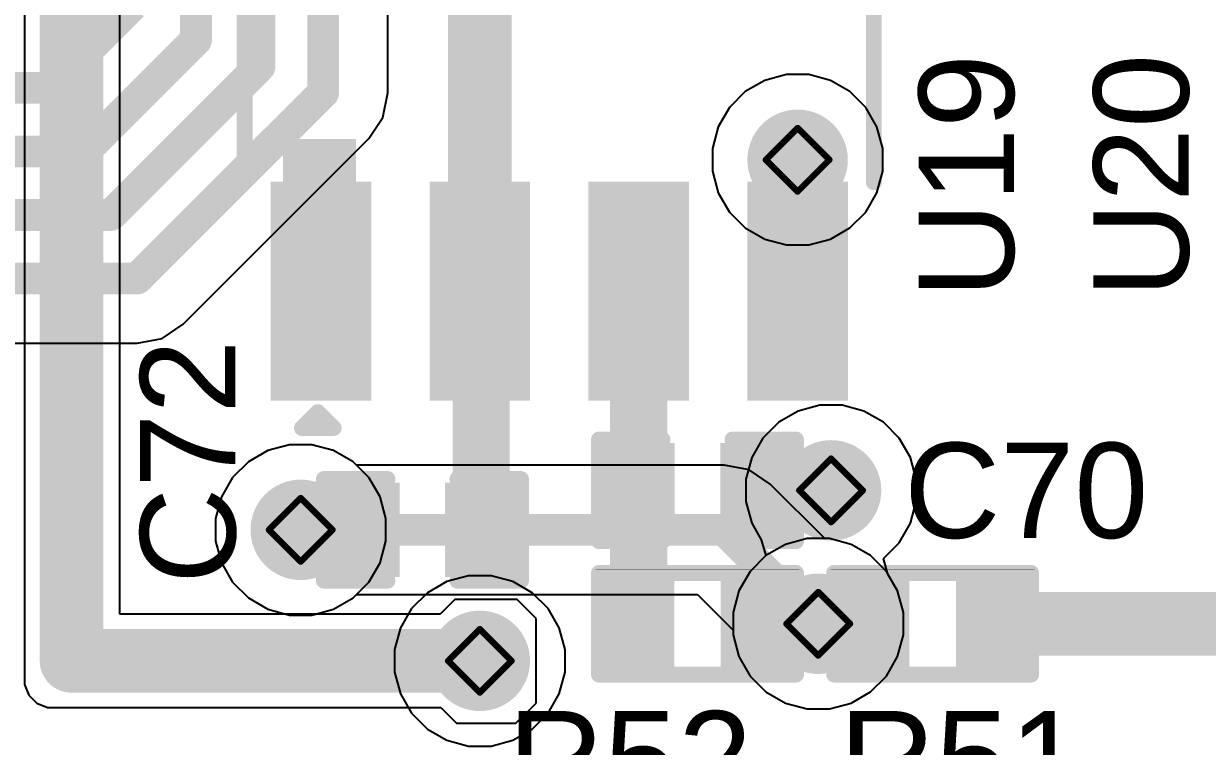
# Model space of a CAD drawing. Header units: inches. Extents: x -17.5 to 14.7, y -6.2 to 5.9.
# Drawn here: x 0.6383 to 1.0109, y 1.7289 to 1.9564 of the extents above; entities that cross this region are included whole.
import ezdxf

# ---------------------------------------------------------------- set-up
doc = ezdxf.new("R2010")
doc.units = ezdxf.units.IN
doc.header["$MEASUREMENT"] = 0
for name, color, linetype in [('Bottom Layer', 5, 'Continuous'), ('Bottom Solder', 6, 'Continuous'), ('Drill Drawing', 1, 'Continuous'), ('Ground Layer', 76, 'Continuous'), ('Power Layer', 16, 'Continuous'), ('Top Layer', 1, 'Continuous'), ('Top Overlay', 2, 'Continuous'), ('Top Paste', 8, 'Continuous'), ('Top Solder', 216, 'Continuous'), ('Via Holes', 16, 'Continuous')]:
    doc.layers.add(name, color=color, linetype=linetype)
doc.styles.add('Arial', font='', dxfattribs={"height": 0.2})
doc.styles.get('Arial').set_extended_font_data('Arial')

# ---------------------------------------------------------------- blocks, each defined once
blk = doc.blocks.new('SOIC_8_0_154___3_90___W______7')
at = {"layer": 'Top Layer'}
for points in [[(-0.13681, 0.06319), (-0.13681, 0.08681), (-0.07579, 0.08681), (-0.07579, 0.06319)], [(0.07579, 0.06319), (0.07579, 0.08681), (0.13681, 0.08681), (0.13681, 0.06319)], [(-0.13681, 0.01319), (-0.13681, 0.03681), (-0.07579, 0.03681), (-0.07579, 0.01319)], [(0.07579, 0.01319), (0.07579, 0.03681), (0.13681, 0.03681), (0.13681, 0.01319)], [(-0.13681, -0.03681), (-0.13681, -0.01319), (-0.07579, -0.01319), (-0.07579, -0.03681)], [(0.07579, -0.03681), (0.07579, -0.01319), (0.13681, -0.01319), (0.13681, -0.03681)], [(-0.13681, -0.08681), (-0.13681, -0.06319), (-0.07579, -0.06319), (-0.07579, -0.08681)], [(0.07579, -0.08681), (0.07579, -0.06319), (0.13681, -0.06319), (0.13681, -0.08681)]]:
    blk.add_hatch(color=1, dxfattribs=at).paths.add_polyline_path(points)
at = {"layer": 'Top Overlay'}
blk.add_hatch(color=2, dxfattribs=at).paths.add_polyline_path([(-0.07237, 0.06398), (-0.05837, 0.06398), (-0.05837, 0.08698), (-0.07237, 0.08698)])
at = {"layer": 'Top Paste'}
for points in [[(-0.13681, 0.06319), (-0.13681, 0.08681), (-0.07579, 0.08681), (-0.07579, 0.06319)], [(0.07579, 0.06319), (0.07579, 0.08681), (0.13681, 0.08681), (0.13681, 0.06319)], [(-0.13681, 0.01319), (-0.13681, 0.03681), (-0.07579, 0.03681), (-0.07579, 0.01319)], [(0.07579, 0.01319), (0.07579, 0.03681), (0.13681, 0.03681), (0.13681, 0.01319)], [(-0.13681, -0.03681), (-0.13681, -0.01319), (-0.07579, -0.01319), (-0.07579, -0.03681)], [(0.07579, -0.03681), (0.07579, -0.01319), (0.13681, -0.01319), (0.13681, -0.03681)], [(-0.13681, -0.08681), (-0.13681, -0.06319), (-0.07579, -0.06319), (-0.07579, -0.08681)], [(0.07579, -0.08681), (0.07579, -0.06319), (0.13681, -0.06319), (0.13681, -0.08681)]]:
    blk.add_hatch(color=8, dxfattribs=at).paths.add_polyline_path(points)
at = {"layer": 'Top Solder'}
for points in [[(-0.14081, 0.05919), (-0.14081, 0.09081), (-0.07179, 0.09081), (-0.07179, 0.05919)], [(0.07179, 0.05919), (0.07179, 0.09081), (0.14081, 0.09081), (0.14081, 0.05919)], [(-0.14081, 0.00919), (-0.14081, 0.04081), (-0.07179, 0.04081), (-0.07179, 0.00919)], [(0.07179, 0.00919), (0.07179, 0.04081), (0.14081, 0.04081), (0.14081, 0.00919)], [(-0.14081, -0.04081), (-0.14081, -0.00919), (-0.07179, -0.00919), (-0.07179, -0.04081)], [(0.07179, -0.04081), (0.07179, -0.00919), (0.14081, -0.00919), (0.14081, -0.04081)], [(-0.14081, -0.09081), (-0.14081, -0.05919), (-0.07179, -0.05919), (-0.07179, -0.09081)], [(0.07179, -0.09081), (0.07179, -0.05919), (0.14081, -0.05919), (0.14081, -0.09081)]]:
    blk.add_hatch(color=216, dxfattribs=at).paths.add_polyline_path(points)
at = {"layer": 'Top Overlay'}
for points in [[(-0.072, 0.099, 0.005, 0.005, 0), (0.071, 0.099, 0.005, 0.005, 0)], [(-0.14937, 0.081, 0.005, 0.005, 0), (-0.14937, 0.071, 0.005, 0.005, 0)], [(-0.14937, 0.081, 0.005, 0.005, 0), (-0.14437, 0.076, 0.005, 0.005, 0)], [(-0.14437, 0.076, 0.005, 0.005, 0), (-0.14937, 0.071, 0.005, 0.005, 0)], [(-0.072, -0.099, 0.005, 0.005, 0), (0.071, -0.099, 0.005, 0.005, 0)]]:
    blk.add_lwpolyline(points, format="xyseb", dxfattribs=at)
for points in [[(-0.07325, 0.099, 0.0025, 0.0025, 1), (-0.07075, 0.099, 0.0025, 0.0025, 1)], [(0.06975, 0.099, 0.0025, 0.0025, 1), (0.07225, 0.099, 0.0025, 0.0025, 1)], [(-0.15062, 0.081, 0.0025, 0.0025, 1), (-0.14812, 0.081, 0.0025, 0.0025, 1)], [(-0.15062, 0.081, 0.0025, 0.0025, 1), (-0.14812, 0.081, 0.0025, 0.0025, 1)], [(-0.14562, 0.076, 0.0025, 0.0025, 1), (-0.14312, 0.076, 0.0025, 0.0025, 1)], [(-0.14562, 0.076, 0.0025, 0.0025, 1), (-0.14312, 0.076, 0.0025, 0.0025, 1)], [(-0.15062, 0.071, 0.0025, 0.0025, 1), (-0.14812, 0.071, 0.0025, 0.0025, 1)], [(-0.15062, 0.071, 0.0025, 0.0025, 1), (-0.14812, 0.071, 0.0025, 0.0025, 1)], [(-0.07325, -0.099, 0.0025, 0.0025, 1), (-0.07075, -0.099, 0.0025, 0.0025, 1)], [(0.06975, -0.099, 0.0025, 0.0025, 1), (0.07225, -0.099, 0.0025, 0.0025, 1)]]:
    blk.add_lwpolyline(points, format="xyseb", close=True, dxfattribs=at)
blk = doc.blocks.new('R___0402_24')
at = {"layer": 'Top Layer'}
for points in [[(-0.0275, -0.0125), (-0.0275, 0.0125), (-0.0095, 0.0125), (-0.0095, -0.0125)], [(0.0095, -0.0125), (0.0095, 0.0125), (0.0275, 0.0125), (0.0275, -0.0125)]]:
    blk.add_hatch(color=1, dxfattribs=at).paths.add_polyline_path(points)
at = {"layer": 'Top Paste'}
for points in [[(-0.0275, -0.0125), (-0.0275, 0.0125), (-0.0095, 0.0125), (-0.0095, -0.0125)], [(0.0095, -0.0125), (0.0095, 0.0125), (0.0275, 0.0125), (0.0275, -0.0125)]]:
    blk.add_hatch(color=8, dxfattribs=at).paths.add_polyline_path(points)
at = {"layer": 'Top Solder'}
for points in [[(-0.02967, -0.01467), (-0.02967, 0.01467), (-0.00733, 0.01467), (-0.00733, -0.01467)], [(0.00733, -0.01467), (0.00733, 0.01467), (0.02967, 0.01467), (0.02967, -0.01467)]]:
    blk.add_hatch(color=216, dxfattribs=at).paths.add_polyline_path(points)
at = {"layer": 'Top Overlay'}
for points in [[(-0.031, 0.016, 0.005, 0.005, 0), (-0.031, -0.016, 0.005, 0.005, 0)], [(0.031, 0.016, 0.005, 0.005, 0), (-0.031, 0.016, 0.005, 0.005, 0)], [(0.031, 0.016, 0.005, 0.005, 0), (0.031, -0.016, 0.005, 0.005, 0)], [(0.031, -0.016, 0.005, 0.005, 0), (-0.031, -0.016, 0.005, 0.005, 0)], [(0.032, -0.017, 0.000127, 0.000127, 0), (-0.032, -0.017, 0.000127, 0.000127, 0)]]:
    blk.add_lwpolyline(points, format="xyseb", dxfattribs=at)
for points in [[(-0.03225, 0.016, 0.0025, 0.0025, 1), (-0.02975, 0.016, 0.0025, 0.0025, 1)], [(-0.03225, 0.016, 0.0025, 0.0025, 1), (-0.02975, 0.016, 0.0025, 0.0025, 1)], [(0.02975, 0.016, 0.0025, 0.0025, 1), (0.03225, 0.016, 0.0025, 0.0025, 1)], [(0.02975, 0.016, 0.0025, 0.0025, 1), (0.03225, 0.016, 0.0025, 0.0025, 1)], [(-0.03225, -0.016, 0.0025, 0.0025, 1), (-0.02975, -0.016, 0.0025, 0.0025, 1)], [(-0.03225, -0.016, 0.0025, 0.0025, 1), (-0.02975, -0.016, 0.0025, 0.0025, 1)], [(0.02975, -0.016, 0.0025, 0.0025, 1), (0.03225, -0.016, 0.0025, 0.0025, 1)], [(0.02975, -0.016, 0.0025, 0.0025, 1), (0.03225, -0.016, 0.0025, 0.0025, 1)], [(-0.03203, -0.017, 0.0000635, 0.0000635, 1), (-0.03197, -0.017, 0.0000635, 0.0000635, 1)], [(0.03197, -0.017, 0.0000635, 0.0000635, 1), (0.03203, -0.017, 0.0000635, 0.0000635, 1)]]:
    blk.add_lwpolyline(points, format="xyseb", close=True, dxfattribs=at)
blk = doc.blocks.new('R___0402_25')
at = {"layer": 'Top Layer'}
for points in [[(-0.0275, -0.0125), (-0.0275, 0.0125), (-0.0095, 0.0125), (-0.0095, -0.0125)], [(0.0095, -0.0125), (0.0095, 0.0125), (0.0275, 0.0125), (0.0275, -0.0125)]]:
    blk.add_hatch(color=1, dxfattribs=at).paths.add_polyline_path(points)
at = {"layer": 'Top Paste'}
for points in [[(-0.0275, -0.0125), (-0.0275, 0.0125), (-0.0095, 0.0125), (-0.0095, -0.0125)], [(0.0095, -0.0125), (0.0095, 0.0125), (0.0275, 0.0125), (0.0275, -0.0125)]]:
    blk.add_hatch(color=8, dxfattribs=at).paths.add_polyline_path(points)
at = {"layer": 'Top Solder'}
for points in [[(-0.02967, -0.01467), (-0.02967, 0.01467), (-0.00733, 0.01467), (-0.00733, -0.01467)], [(0.00733, -0.01467), (0.00733, 0.01467), (0.02967, 0.01467), (0.02967, -0.01467)]]:
    blk.add_hatch(color=216, dxfattribs=at).paths.add_polyline_path(points)
at = {"layer": 'Top Overlay'}
for points in [[(-0.031, 0.016, 0.005, 0.005, 0), (-0.031, -0.016, 0.005, 0.005, 0)], [(0.031, 0.016, 0.005, 0.005, 0), (-0.031, 0.016, 0.005, 0.005, 0)], [(0.031, 0.016, 0.005, 0.005, 0), (0.031, -0.016, 0.005, 0.005, 0)], [(0.031, -0.016, 0.005, 0.005, 0), (-0.031, -0.016, 0.005, 0.005, 0)], [(0.032, -0.017, 0.000127, 0.000127, 0), (-0.032, -0.017, 0.000127, 0.000127, 0)]]:
    blk.add_lwpolyline(points, format="xyseb", dxfattribs=at)
for points in [[(-0.03225, 0.016, 0.0025, 0.0025, 1), (-0.02975, 0.016, 0.0025, 0.0025, 1)], [(-0.03225, 0.016, 0.0025, 0.0025, 1), (-0.02975, 0.016, 0.0025, 0.0025, 1)], [(0.02975, 0.016, 0.0025, 0.0025, 1), (0.03225, 0.016, 0.0025, 0.0025, 1)], [(0.02975, 0.016, 0.0025, 0.0025, 1), (0.03225, 0.016, 0.0025, 0.0025, 1)], [(-0.03225, -0.016, 0.0025, 0.0025, 1), (-0.02975, -0.016, 0.0025, 0.0025, 1)], [(-0.03225, -0.016, 0.0025, 0.0025, 1), (-0.02975, -0.016, 0.0025, 0.0025, 1)], [(0.02975, -0.016, 0.0025, 0.0025, 1), (0.03225, -0.016, 0.0025, 0.0025, 1)], [(0.02975, -0.016, 0.0025, 0.0025, 1), (0.03225, -0.016, 0.0025, 0.0025, 1)], [(-0.03203, -0.017, 0.0000635, 0.0000635, 1), (-0.03197, -0.017, 0.0000635, 0.0000635, 1)], [(0.03197, -0.017, 0.0000635, 0.0000635, 1), (0.03203, -0.017, 0.0000635, 0.0000635, 1)]]:
    blk.add_lwpolyline(points, format="xyseb", close=True, dxfattribs=at)
blk = doc.blocks.new('C___0402_49')
at = {"layer": 'Top Layer'}
for points in [[(-0.0275, -0.0125), (-0.0275, 0.0125), (-0.0095, 0.0125), (-0.0095, -0.0125)], [(0.0095, -0.0125), (0.0095, 0.0125), (0.0275, 0.0125), (0.0275, -0.0125)]]:
    blk.add_hatch(color=1, dxfattribs=at).paths.add_polyline_path(points)
at = {"layer": 'Top Paste'}
for points in [[(-0.0275, -0.0125), (-0.0275, 0.0125), (-0.0095, 0.0125), (-0.0095, -0.0125)], [(0.0095, -0.0125), (0.0095, 0.0125), (0.0275, 0.0125), (0.0275, -0.0125)]]:
    blk.add_hatch(color=8, dxfattribs=at).paths.add_polyline_path(points)
at = {"layer": 'Top Solder'}
for points in [[(-0.02986, -0.01486), (-0.02986, 0.01486), (-0.00714, 0.01486), (-0.00714, -0.01486)], [(0.00714, -0.01486), (0.00714, 0.01486), (0.02986, 0.01486), (0.02986, -0.01486)]]:
    blk.add_hatch(color=216, dxfattribs=at).paths.add_polyline_path(points)
at = {"layer": 'Top Overlay'}
for points in [[(-0.031, 0.016, 0.005, 0.005, 0), (-0.011, 0.016, 0.005, 0.005, 0)], [(-0.031, -0.016, 0.005, 0.005, 0), (-0.031, 0.016, 0.005, 0.005, 0)], [(0.011, 0.016, 0.005, 0.005, 0), (0.031, 0.016, 0.005, 0.005, 0)], [(0.031, -0.016, 0.005, 0.005, 0), (0.031, 0.016, 0.005, 0.005, 0)], [(-0.031, -0.016, 0.005, 0.005, 0), (-0.011, -0.016, 0.005, 0.005, 0)], [(0.011, -0.016, 0.005, 0.005, 0), (0.031, -0.016, 0.005, 0.005, 0)]]:
    blk.add_lwpolyline(points, format="xyseb", dxfattribs=at)
for points in [[(-0.03225, 0.016, 0.0025, 0.0025, 1), (-0.02975, 0.016, 0.0025, 0.0025, 1)], [(-0.03225, 0.016, 0.0025, 0.0025, 1), (-0.02975, 0.016, 0.0025, 0.0025, 1)], [(-0.01225, 0.016, 0.0025, 0.0025, 1), (-0.00975, 0.016, 0.0025, 0.0025, 1)], [(0.00975, 0.016, 0.0025, 0.0025, 1), (0.01225, 0.016, 0.0025, 0.0025, 1)], [(0.02975, 0.016, 0.0025, 0.0025, 1), (0.03225, 0.016, 0.0025, 0.0025, 1)], [(0.02975, 0.016, 0.0025, 0.0025, 1), (0.03225, 0.016, 0.0025, 0.0025, 1)], [(-0.03225, -0.016, 0.0025, 0.0025, 1), (-0.02975, -0.016, 0.0025, 0.0025, 1)], [(-0.03225, -0.016, 0.0025, 0.0025, 1), (-0.02975, -0.016, 0.0025, 0.0025, 1)], [(-0.01225, -0.016, 0.0025, 0.0025, 1), (-0.00975, -0.016, 0.0025, 0.0025, 1)], [(0.00975, -0.016, 0.0025, 0.0025, 1), (0.01225, -0.016, 0.0025, 0.0025, 1)], [(0.02975, -0.016, 0.0025, 0.0025, 1), (0.03225, -0.016, 0.0025, 0.0025, 1)], [(0.02975, -0.016, 0.0025, 0.0025, 1), (0.03225, -0.016, 0.0025, 0.0025, 1)]]:
    blk.add_lwpolyline(points, format="xyseb", close=True, dxfattribs=at)
blk = doc.blocks.new('C___0402_51')
at = {"layer": 'Top Layer'}
for points in [[(-0.0275, -0.0125), (-0.0275, 0.0125), (-0.0095, 0.0125), (-0.0095, -0.0125)], [(0.0095, -0.0125), (0.0095, 0.0125), (0.0275, 0.0125), (0.0275, -0.0125)]]:
    blk.add_hatch(color=1, dxfattribs=at).paths.add_polyline_path(points)
at = {"layer": 'Top Paste'}
for points in [[(-0.0275, -0.0125), (-0.0275, 0.0125), (-0.0095, 0.0125), (-0.0095, -0.0125)], [(0.0095, -0.0125), (0.0095, 0.0125), (0.0275, 0.0125), (0.0275, -0.0125)]]:
    blk.add_hatch(color=8, dxfattribs=at).paths.add_polyline_path(points)
at = {"layer": 'Top Solder'}
for points in [[(-0.02986, -0.01486), (-0.02986, 0.01486), (-0.00714, 0.01486), (-0.00714, -0.01486)], [(0.00714, -0.01486), (0.00714, 0.01486), (0.02986, 0.01486), (0.02986, -0.01486)]]:
    blk.add_hatch(color=216, dxfattribs=at).paths.add_polyline_path(points)
at = {"layer": 'Top Overlay'}
for points in [[(-0.011, 0.016, 0.005, 0.005, 0), (-0.031, 0.016, 0.005, 0.005, 0)], [(-0.031, 0.016, 0.005, 0.005, 0), (-0.031, -0.016, 0.005, 0.005, 0)], [(0.031, 0.016, 0.005, 0.005, 0), (0.011, 0.016, 0.005, 0.005, 0)], [(0.031, 0.016, 0.005, 0.005, 0), (0.031, -0.016, 0.005, 0.005, 0)], [(-0.011, -0.016, 0.005, 0.005, 0), (-0.031, -0.016, 0.005, 0.005, 0)], [(0.031, -0.016, 0.005, 0.005, 0), (0.011, -0.016, 0.005, 0.005, 0)]]:
    blk.add_lwpolyline(points, format="xyseb", dxfattribs=at)
for points in [[(-0.03225, 0.016, 0.0025, 0.0025, 1), (-0.02975, 0.016, 0.0025, 0.0025, 1)], [(-0.03225, 0.016, 0.0025, 0.0025, 1), (-0.02975, 0.016, 0.0025, 0.0025, 1)], [(-0.01225, 0.016, 0.0025, 0.0025, 1), (-0.00975, 0.016, 0.0025, 0.0025, 1)], [(0.00975, 0.016, 0.0025, 0.0025, 1), (0.01225, 0.016, 0.0025, 0.0025, 1)], [(0.02975, 0.016, 0.0025, 0.0025, 1), (0.03225, 0.016, 0.0025, 0.0025, 1)], [(0.02975, 0.016, 0.0025, 0.0025, 1), (0.03225, 0.016, 0.0025, 0.0025, 1)], [(-0.03225, -0.016, 0.0025, 0.0025, 1), (-0.02975, -0.016, 0.0025, 0.0025, 1)], [(-0.03225, -0.016, 0.0025, 0.0025, 1), (-0.02975, -0.016, 0.0025, 0.0025, 1)], [(-0.01225, -0.016, 0.0025, 0.0025, 1), (-0.00975, -0.016, 0.0025, 0.0025, 1)], [(0.00975, -0.016, 0.0025, 0.0025, 1), (0.01225, -0.016, 0.0025, 0.0025, 1)], [(0.02975, -0.016, 0.0025, 0.0025, 1), (0.03225, -0.016, 0.0025, 0.0025, 1)], [(0.02975, -0.016, 0.0025, 0.0025, 1), (0.03225, -0.016, 0.0025, 0.0025, 1)]]:
    blk.add_lwpolyline(points, format="xyseb", close=True, dxfattribs=at)

msp = doc.modelspace()

# ---------------------------------------------------------------- hatches: boundary and pattern name
at = {"layer": 'Bottom Layer'}
h = msp.add_hatch(color=5, dxfattribs=at)
edge = h.paths.add_edge_path()
edge.add_arc((0.88191, 1.91353), 0.01181, 0, 360)
h = msp.add_hatch(color=5, dxfattribs=at)
edge = h.paths.add_edge_path()
edge.add_arc((0.89244, 1.80947), 0.01181, 0, 360)
h = msp.add_hatch(color=5, dxfattribs=at)
edge = h.paths.add_edge_path()
edge.add_arc((0.72554, 1.79704), 0.01181, 0, 360)
h = msp.add_hatch(color=5, dxfattribs=at)
edge = h.paths.add_edge_path()
edge.add_arc((0.88841, 1.76747), 0.01181, 0, 360)
h = msp.add_hatch(color=5, dxfattribs=at)
edge = h.paths.add_edge_path()
edge.add_arc((0.7819, 1.7558), 0.01181, 0, 360)
at = {"layer": 'Bottom Solder'}
h = msp.add_hatch(color=6, dxfattribs=at)
edge = h.paths.add_edge_path()
edge.add_arc((0.88191, 1.91353), 0.01581, 0, 360)
h = msp.add_hatch(color=6, dxfattribs=at)
edge = h.paths.add_edge_path()
edge.add_arc((0.89244, 1.80947), 0.01581, 0, 360)
h = msp.add_hatch(color=6, dxfattribs=at)
edge = h.paths.add_edge_path()
edge.add_arc((0.72554, 1.79704), 0.01581, 0, 360)
h = msp.add_hatch(color=6, dxfattribs=at)
edge = h.paths.add_edge_path()
edge.add_arc((0.88841, 1.76747), 0.01581, 0, 360)
h = msp.add_hatch(color=6, dxfattribs=at)
edge = h.paths.add_edge_path()
edge.add_arc((0.7819, 1.7558), 0.01581, 0, 360)
at = {"layer": 'Ground Layer'}
h = msp.add_hatch(color=76, dxfattribs=at)
edge = h.paths.add_edge_path()
edge.add_arc((0.88191, 1.91353), 0.01181, 0, 360)
h = msp.add_hatch(color=76, dxfattribs=at)
edge = h.paths.add_edge_path()
edge.add_arc((0.89244, 1.80947), 0.01181, 0, 360)
h = msp.add_hatch(color=76, dxfattribs=at)
edge = h.paths.add_edge_path()
edge.add_arc((0.72554, 1.79704), 0.01181, 0, 360)
h = msp.add_hatch(color=76, dxfattribs=at)
edge = h.paths.add_edge_path()
edge.add_arc((0.88841, 1.76747), 0.01181, 0, 360)
h = msp.add_hatch(color=76, dxfattribs=at)
edge = h.paths.add_edge_path()
edge.add_arc((0.7819, 1.7558), 0.01181, 0, 360)
at = {"layer": 'Power Layer'}
h = msp.add_hatch(color=16, dxfattribs=at)
edge = h.paths.add_edge_path()
edge.add_arc((0.88191, 1.91353), 0.01181, 0, 360)
h = msp.add_hatch(color=16, dxfattribs=at)
edge = h.paths.add_edge_path()
edge.add_arc((0.89244, 1.80947), 0.01181, 0, 360)
h = msp.add_hatch(color=16, dxfattribs=at)
edge = h.paths.add_edge_path()
edge.add_arc((0.72554, 1.79704), 0.01181, 0, 360)
h = msp.add_hatch(color=16, dxfattribs=at)
edge = h.paths.add_edge_path()
edge.add_arc((0.88841, 1.76747), 0.01181, 0, 360)
h = msp.add_hatch(color=16, dxfattribs=at)
edge = h.paths.add_edge_path()
edge.add_arc((0.7819, 1.7558), 0.01181, 0, 360)
at = {"layer": 'Top Layer'}
h = msp.add_hatch(color=1, dxfattribs=at)
edge = h.paths.add_edge_path()
edge.add_arc((0.88191, 1.91353), 0.01181, 0, 360)
for points in [[(0.87011, 1.89), (0.89371, 1.89), (0.89371, 1.91353), (0.87011, 1.91353)], [(0.77334, 1.78454), (0.79134, 1.78454), (0.79134, 1.87217), (0.77334, 1.87217)], [(0.82291, 1.75497), (0.84091, 1.75497), (0.84091, 1.87217), (0.82291, 1.87217)], [(0.86891, 1.82127), (0.86891, 1.79766), (0.89244, 1.79766), (0.89244, 1.82127)], [(0.74534, 1.78524), (0.74534, 1.80884), (0.72554, 1.80884), (0.72554, 1.78524)], [(0.85991, 1.75497), (0.91491, 1.75497), (0.91491, 1.77997), (0.85991, 1.77997)]]:
    msp.add_hatch(color=1, dxfattribs=at).paths.add_polyline_path(points)
h = msp.add_hatch(color=1, dxfattribs=at)
edge = h.paths.add_edge_path()
edge.add_arc((0.89244, 1.80947), 0.01181, 0, 360)
h = msp.add_hatch(color=1, dxfattribs=at)
edge = h.paths.add_edge_path()
edge.add_arc((0.72554, 1.79704), 0.01181, 0, 360)
h = msp.add_hatch(color=1, dxfattribs=at)
edge = h.paths.add_edge_path()
edge.add_arc((0.88841, 1.76747), 0.01181, 0, 360)
h = msp.add_hatch(color=1, dxfattribs=at)
edge = h.paths.add_edge_path()
edge.add_arc((0.7819, 1.7558), 0.01181, 0, 360)
at = {"layer": 'Top Solder'}
h = msp.add_hatch(color=216, dxfattribs=at)
edge = h.paths.add_edge_path()
edge.add_arc((0.88191, 1.91353), 0.01581, 0, 360)
h = msp.add_hatch(color=216, dxfattribs=at)
edge = h.paths.add_edge_path()
edge.add_arc((0.89244, 1.80947), 0.01581, 0, 360)
h = msp.add_hatch(color=216, dxfattribs=at)
edge = h.paths.add_edge_path()
edge.add_arc((0.72554, 1.79704), 0.01581, 0, 360)
h = msp.add_hatch(color=216, dxfattribs=at)
edge = h.paths.add_edge_path()
edge.add_arc((0.88841, 1.76747), 0.01581, 0, 360)
h = msp.add_hatch(color=216, dxfattribs=at)
edge = h.paths.add_edge_path()
edge.add_arc((0.7819, 1.7558), 0.01581, 0, 360)
at = {"layer": 'Via Holes'}
h = msp.add_hatch(color=7, dxfattribs=at)
edge = h.paths.add_edge_path()
edge.add_arc((0.88191, 1.91353), 0.00591, 0, 360)
h = msp.add_hatch(color=7, dxfattribs=at)
edge = h.paths.add_edge_path()
edge.add_arc((0.89244, 1.80947), 0.00591, 0, 360)
h = msp.add_hatch(color=7, dxfattribs=at)
edge = h.paths.add_edge_path()
edge.add_arc((0.72554, 1.79704), 0.00591, 0, 360)
h = msp.add_hatch(color=7, dxfattribs=at)
edge = h.paths.add_edge_path()
edge.add_arc((0.88841, 1.76747), 0.00591, 0, 360)
h = msp.add_hatch(color=7, dxfattribs=at)
edge = h.paths.add_edge_path()
edge.add_arc((0.7819, 1.7558), 0.00591, 0, 360)

# ---------------------------------------------------------------- linework, layer by layer
at = {"layer": 'Bottom Layer'}
for p, q in [((0.71519, 1.82202), (0.70908, 1.81849)), ((0.72201, 1.82385), (0.71519, 1.82202)), ((0.72907, 1.82385), (0.72201, 1.82385)), ((0.73589, 1.82202), (0.72907, 1.82385)), ((0.742, 1.81849), (0.73589, 1.82202)), ((0.70908, 1.81849), (0.70409, 1.8135)), ((0.74306, 1.81743), (0.742, 1.81849)), ((0.85883, 1.81743), (0.74306, 1.81743)), ((0.86664, 1.81588), (0.85883, 1.81743)), ((0.87325, 1.81146), (0.86664, 1.81588)), ((0.70409, 1.8135), (0.70056, 1.80739)), ((0.89043, 1.79428), (0.87325, 1.81146)), ((0.70056, 1.80739), (0.69873, 1.80057)), ((0.69873, 1.80057), (0.69873, 1.79351)), ((0.69873, 1.79351), (0.70056, 1.78669)), ((0.89194, 1.79428), (0.89043, 1.79428)), ((0.89876, 1.79245), (0.89194, 1.79428)), ((0.90487, 1.78892), (0.89876, 1.79245)), ((0.90986, 1.78393), (0.90487, 1.78892)), ((0.70056, 1.78669), (0.70409, 1.78058)), ((0.91339, 1.77782), (0.90986, 1.78393)), ((0.70409, 1.78058), (0.70908, 1.77559)), ((0.91522, 1.771), (0.91339, 1.77782)), ((0.70908, 1.77559), (0.71519, 1.77206)), ((0.73589, 1.77206), (0.742, 1.77559)), ((0.742, 1.77559), (0.74306, 1.77665)), ((0.74306, 1.77665), (0.85039, 1.77665)), ((0.85039, 1.77665), (0.8616, 1.76544)), ((0.71519, 1.77206), (0.72201, 1.77023)), ((0.72201, 1.77023), (0.72907, 1.77023)), ((0.72907, 1.77023), (0.73589, 1.77206)), ((0.91522, 1.76394), (0.91522, 1.771)), ((0.8616, 1.76544), (0.8616, 1.76394)), ((0.8616, 1.76394), (0.86342, 1.75712)), ((0.91339, 1.75712), (0.91522, 1.76394)), ((0.86342, 1.75712), (0.86695, 1.751)), ((0.90986, 1.751), (0.91339, 1.75712)), ((0.86695, 1.751), (0.87195, 1.74601)), ((0.90487, 1.74601), (0.90986, 1.751)), ((0.87195, 1.74601), (0.87806, 1.74248)), ((0.89876, 1.74248), (0.90487, 1.74601)), ((0.87806, 1.74248), (0.88488, 1.74066)), ((0.88488, 1.74066), (0.89194, 1.74066)), ((0.89194, 1.74066), (0.89876, 1.74248))]:
    msp.add_line(p, q, dxfattribs=at)
for points in [[(0.72554, 1.79704, 0.01, 0.01, 0), (0.85883, 1.79704, 0.01, 0.01, 0)], [(0.85883, 1.79704, 0.01, 0.01, 0), (0.88841, 1.76747, 0.01, 0.01, 0)]]:
    msp.add_lwpolyline(points, format="xyseb", dxfattribs=at)
for points in [[(0.72304, 1.79704, 0.005, 0.005, 1), (0.72804, 1.79704, 0.005, 0.005, 1)], [(0.85633, 1.79704, 0.005, 0.005, 1), (0.86133, 1.79704, 0.005, 0.005, 1)], [(0.85633, 1.79704, 0.005, 0.005, 1), (0.86133, 1.79704, 0.005, 0.005, 1)], [(0.88591, 1.76747, 0.005, 0.005, 1), (0.89091, 1.76747, 0.005, 0.005, 1)]]:
    msp.add_lwpolyline(points, format="xyseb", close=True, dxfattribs=at)
at = {"layer": 'Drill Drawing'}
for points in [[(0.87191, 1.91353, 0.002, 0.002, 0), (0.88191, 1.92353, 0.002, 0.002, 0)], [(0.88191, 1.92353, 0.002, 0.002, 0), (0.89191, 1.91353, 0.002, 0.002, 0)], [(0.87191, 1.91353, 0.002, 0.002, 0), (0.88191, 1.90353, 0.002, 0.002, 0)], [(0.88191, 1.90353, 0.002, 0.002, 0), (0.89191, 1.91353, 0.002, 0.002, 0)], [(0.88244, 1.80947, 0.002, 0.002, 0), (0.89244, 1.81947, 0.002, 0.002, 0)], [(0.89244, 1.81947, 0.002, 0.002, 0), (0.90244, 1.80947, 0.002, 0.002, 0)], [(0.88244, 1.80947, 0.002, 0.002, 0), (0.89244, 1.79947, 0.002, 0.002, 0)], [(0.89244, 1.79947, 0.002, 0.002, 0), (0.90244, 1.80947, 0.002, 0.002, 0)], [(0.71554, 1.79704, 0.002, 0.002, 0), (0.72554, 1.80704, 0.002, 0.002, 0)], [(0.72554, 1.80704, 0.002, 0.002, 0), (0.73554, 1.79704, 0.002, 0.002, 0)], [(0.71554, 1.79704, 0.002, 0.002, 0), (0.72554, 1.78704, 0.002, 0.002, 0)], [(0.72554, 1.78704, 0.002, 0.002, 0), (0.73554, 1.79704, 0.002, 0.002, 0)], [(0.87841, 1.76747, 0.002, 0.002, 0), (0.88841, 1.77747, 0.002, 0.002, 0)], [(0.88841, 1.77747, 0.002, 0.002, 0), (0.89841, 1.76747, 0.002, 0.002, 0)], [(0.7719, 1.7558, 0.002, 0.002, 0), (0.7819, 1.7658, 0.002, 0.002, 0)], [(0.7819, 1.7658, 0.002, 0.002, 0), (0.7919, 1.7558, 0.002, 0.002, 0)], [(0.87841, 1.76747, 0.002, 0.002, 0), (0.88841, 1.75747, 0.002, 0.002, 0)], [(0.88841, 1.75747, 0.002, 0.002, 0), (0.89841, 1.76747, 0.002, 0.002, 0)], [(0.7719, 1.7558, 0.002, 0.002, 0), (0.7819, 1.7458, 0.002, 0.002, 0)], [(0.7819, 1.7458, 0.002, 0.002, 0), (0.7919, 1.7558, 0.002, 0.002, 0)]]:
    msp.add_lwpolyline(points, format="xyseb", dxfattribs=at)
for points in [[(0.88141, 1.92353, 0.001, 0.001, 1), (0.88241, 1.92353, 0.001, 0.001, 1)], [(0.88141, 1.92353, 0.001, 0.001, 1), (0.88241, 1.92353, 0.001, 0.001, 1)], [(0.87141, 1.91353, 0.001, 0.001, 1), (0.87241, 1.91353, 0.001, 0.001, 1)], [(0.87141, 1.91353, 0.001, 0.001, 1), (0.87241, 1.91353, 0.001, 0.001, 1)], [(0.89141, 1.91353, 0.001, 0.001, 1), (0.89241, 1.91353, 0.001, 0.001, 1)], [(0.89141, 1.91353, 0.001, 0.001, 1), (0.89241, 1.91353, 0.001, 0.001, 1)], [(0.88141, 1.90353, 0.001, 0.001, 1), (0.88241, 1.90353, 0.001, 0.001, 1)], [(0.88141, 1.90353, 0.001, 0.001, 1), (0.88241, 1.90353, 0.001, 0.001, 1)], [(0.89194, 1.81947, 0.001, 0.001, 1), (0.89294, 1.81947, 0.001, 0.001, 1)], [(0.89194, 1.81947, 0.001, 0.001, 1), (0.89294, 1.81947, 0.001, 0.001, 1)], [(0.88194, 1.80947, 0.001, 0.001, 1), (0.88294, 1.80947, 0.001, 0.001, 1)], [(0.88194, 1.80947, 0.001, 0.001, 1), (0.88294, 1.80947, 0.001, 0.001, 1)], [(0.90194, 1.80947, 0.001, 0.001, 1), (0.90294, 1.80947, 0.001, 0.001, 1)], [(0.90194, 1.80947, 0.001, 0.001, 1), (0.90294, 1.80947, 0.001, 0.001, 1)], [(0.72504, 1.80704, 0.001, 0.001, 1), (0.72604, 1.80704, 0.001, 0.001, 1)], [(0.72504, 1.80704, 0.001, 0.001, 1), (0.72604, 1.80704, 0.001, 0.001, 1)], [(0.89194, 1.79947, 0.001, 0.001, 1), (0.89294, 1.79947, 0.001, 0.001, 1)], [(0.89194, 1.79947, 0.001, 0.001, 1), (0.89294, 1.79947, 0.001, 0.001, 1)], [(0.71504, 1.79704, 0.001, 0.001, 1), (0.71604, 1.79704, 0.001, 0.001, 1)], [(0.71504, 1.79704, 0.001, 0.001, 1), (0.71604, 1.79704, 0.001, 0.001, 1)], [(0.73504, 1.79704, 0.001, 0.001, 1), (0.73604, 1.79704, 0.001, 0.001, 1)], [(0.73504, 1.79704, 0.001, 0.001, 1), (0.73604, 1.79704, 0.001, 0.001, 1)], [(0.72504, 1.78704, 0.001, 0.001, 1), (0.72604, 1.78704, 0.001, 0.001, 1)], [(0.72504, 1.78704, 0.001, 0.001, 1), (0.72604, 1.78704, 0.001, 0.001, 1)], [(0.88791, 1.77747, 0.001, 0.001, 1), (0.88891, 1.77747, 0.001, 0.001, 1)], [(0.88791, 1.77747, 0.001, 0.001, 1), (0.88891, 1.77747, 0.001, 0.001, 1)], [(0.7814, 1.7658, 0.001, 0.001, 1), (0.7824, 1.7658, 0.001, 0.001, 1)], [(0.7814, 1.7658, 0.001, 0.001, 1), (0.7824, 1.7658, 0.001, 0.001, 1)], [(0.87791, 1.76747, 0.001, 0.001, 1), (0.87891, 1.76747, 0.001, 0.001, 1)], [(0.87791, 1.76747, 0.001, 0.001, 1), (0.87891, 1.76747, 0.001, 0.001, 1)], [(0.89791, 1.76747, 0.001, 0.001, 1), (0.89891, 1.76747, 0.001, 0.001, 1)], [(0.89791, 1.76747, 0.001, 0.001, 1), (0.89891, 1.76747, 0.001, 0.001, 1)], [(0.88791, 1.75747, 0.001, 0.001, 1), (0.88891, 1.75747, 0.001, 0.001, 1)], [(0.88791, 1.75747, 0.001, 0.001, 1), (0.88891, 1.75747, 0.001, 0.001, 1)], [(0.7714, 1.7558, 0.001, 0.001, 1), (0.7724, 1.7558, 0.001, 0.001, 1)], [(0.7714, 1.7558, 0.001, 0.001, 1), (0.7724, 1.7558, 0.001, 0.001, 1)], [(0.7914, 1.7558, 0.001, 0.001, 1), (0.7924, 1.7558, 0.001, 0.001, 1)], [(0.7914, 1.7558, 0.001, 0.001, 1), (0.7924, 1.7558, 0.001, 0.001, 1)], [(0.7814, 1.7458, 0.001, 0.001, 1), (0.7824, 1.7458, 0.001, 0.001, 1)], [(0.7814, 1.7458, 0.001, 0.001, 1), (0.7824, 1.7458, 0.001, 0.001, 1)]]:
    msp.add_lwpolyline(points, format="xyseb", close=True, dxfattribs=at)
at = {"layer": 'Ground Layer'}
for p, q in [((0.75297, 1.93465), (0.75297, 2.11748)), ((0.75142, 1.92685), (0.75297, 1.93465)), ((0.74699, 1.92023), (0.75142, 1.92685)), ((0.6885, 1.86174), (0.74699, 1.92023)), ((0.68189, 1.85732), (0.6885, 1.86174)), ((0.39581, 1.85577), (0.67408, 1.85577)), ((0.67408, 1.85577), (0.68189, 1.85732)), ((0.71519, 1.82202), (0.70908, 1.81849)), ((0.72201, 1.82385), (0.71519, 1.82202)), ((0.72907, 1.82385), (0.72201, 1.82385)), ((0.73589, 1.82202), (0.72907, 1.82385)), ((0.742, 1.81849), (0.73589, 1.82202)), ((0.70908, 1.81849), (0.70409, 1.8135)), ((0.74699, 1.8135), (0.742, 1.81849)), ((0.70409, 1.8135), (0.70056, 1.80739)), ((0.75052, 1.80739), (0.74699, 1.8135)), ((0.70056, 1.80739), (0.69873, 1.80057)), ((0.75235, 1.80057), (0.75052, 1.80739)), ((0.69873, 1.80057), (0.69873, 1.79351)), ((0.75235, 1.79351), (0.75235, 1.80057)), ((0.69873, 1.79351), (0.70056, 1.78669)), ((0.75052, 1.78669), (0.75235, 1.79351)), ((0.87806, 1.79245), (0.87195, 1.78892)), ((0.88488, 1.79428), (0.87806, 1.79245)), ((0.89194, 1.79428), (0.88488, 1.79428)), ((0.89876, 1.79245), (0.89194, 1.79428)), ((0.90487, 1.78892), (0.89876, 1.79245)), ((0.87195, 1.78892), (0.86695, 1.78393)), ((0.90986, 1.78393), (0.90487, 1.78892)), ((0.70056, 1.78669), (0.70409, 1.78058)), ((0.74699, 1.78058), (0.75052, 1.78669)), ((0.86695, 1.78393), (0.86342, 1.77782)), ((0.91339, 1.77782), (0.90986, 1.78393)), ((0.70409, 1.78058), (0.70908, 1.77559)), ((0.742, 1.77559), (0.74699, 1.78058)), ((0.86342, 1.77782), (0.8616, 1.771)), ((0.91522, 1.771), (0.91339, 1.77782)), ((0.70908, 1.77559), (0.71519, 1.77206)), ((0.73589, 1.77206), (0.742, 1.77559)), ((0.71519, 1.77206), (0.72201, 1.77023)), ((0.72201, 1.77023), (0.72907, 1.77023)), ((0.72907, 1.77023), (0.73589, 1.77206)), ((0.8616, 1.771), (0.8616, 1.76394)), ((0.91522, 1.76394), (0.91522, 1.771)), ((0.8616, 1.76394), (0.86342, 1.75712)), ((0.91339, 1.75712), (0.91522, 1.76394)), ((0.86342, 1.75712), (0.86695, 1.751)), ((0.90986, 1.751), (0.91339, 1.75712)), ((0.86695, 1.751), (0.87195, 1.74601)), ((0.90487, 1.74601), (0.90986, 1.751)), ((0.87195, 1.74601), (0.87806, 1.74248)), ((0.89876, 1.74248), (0.90487, 1.74601)), ((0.87806, 1.74248), (0.88488, 1.74066)), ((0.88488, 1.74066), (0.89194, 1.74066)), ((0.89194, 1.74066), (0.89876, 1.74248))]:
    msp.add_line(p, q, dxfattribs=at)
for points in [[(0.69258, 1.95122, 0.01, 0.01, 0), (0.69258, 2.34625, 0.01, 0.01, 0)], [(0.71258, 1.94294, 0.01, 0.01, 0), (0.71258, 2.33796, 0.01, 0.01, 0)], [(0.73258, 1.93465, 0.01, 0.01, 0), (0.73258, 2.32968, 0.01, 0.01, 0)], [(0.64653, 1.93616, 0.01, 0.01, 0), (0.67258, 1.96221, 0.01, 0.01, 0)], [(0.65751, 1.91616, 0.01, 0.01, 0), (0.69258, 1.95122, 0.01, 0.01, 0)], [(0.6658, 1.89616, 0.01, 0.01, 0), (0.71258, 1.94294, 0.01, 0.01, 0)], [(0.02994, 1.93616, 0.01, 0.01, 0), (0.64653, 1.93616, 0.01, 0.01, 0)], [(0.67408, 1.87616, 0.01, 0.01, 0), (0.73258, 1.93465, 0.01, 0.01, 0)], [(0.17441, 1.91616, 0.01, 0.01, 0), (0.65751, 1.91616, 0.01, 0.01, 0)], [(0.20344, 1.89616, 0.01, 0.01, 0), (0.6658, 1.89616, 0.01, 0.01, 0)], [(0.39581, 1.87616, 0.01, 0.01, 0), (0.67408, 1.87616, 0.01, 0.01, 0)]]:
    msp.add_lwpolyline(points, format="xyseb", dxfattribs=at)
for points in [[(0.69008, 1.95122, 0.005, 0.005, 1), (0.69508, 1.95122, 0.005, 0.005, 1)], [(0.69008, 1.95122, 0.005, 0.005, 1), (0.69508, 1.95122, 0.005, 0.005, 1)], [(0.71008, 1.94294, 0.005, 0.005, 1), (0.71508, 1.94294, 0.005, 0.005, 1)], [(0.71008, 1.94294, 0.005, 0.005, 1), (0.71508, 1.94294, 0.005, 0.005, 1)], [(0.64402, 1.93616, 0.005, 0.005, 1), (0.64902, 1.93616, 0.005, 0.005, 1)], [(0.64402, 1.93616, 0.005, 0.005, 1), (0.64902, 1.93616, 0.005, 0.005, 1)], [(0.73008, 1.93465, 0.005, 0.005, 1), (0.73508, 1.93465, 0.005, 0.005, 1)], [(0.73008, 1.93465, 0.005, 0.005, 1), (0.73508, 1.93465, 0.005, 0.005, 1)], [(0.65501, 1.91616, 0.005, 0.005, 1), (0.66001, 1.91616, 0.005, 0.005, 1)], [(0.65501, 1.91616, 0.005, 0.005, 1), (0.66001, 1.91616, 0.005, 0.005, 1)], [(0.6633, 1.89616, 0.005, 0.005, 1), (0.6683, 1.89616, 0.005, 0.005, 1)], [(0.6633, 1.89616, 0.005, 0.005, 1), (0.6683, 1.89616, 0.005, 0.005, 1)], [(0.67158, 1.87616, 0.005, 0.005, 1), (0.67658, 1.87616, 0.005, 0.005, 1)], [(0.67158, 1.87616, 0.005, 0.005, 1), (0.67658, 1.87616, 0.005, 0.005, 1)]]:
    msp.add_lwpolyline(points, format="xyseb", close=True, dxfattribs=at)
at = {"layer": 'Power Layer'}
for p, q in [((0.87156, 1.93852), (0.86545, 1.93499)), ((0.87838, 1.94034), (0.87156, 1.93852)), ((0.88544, 1.94034), (0.87838, 1.94034)), ((0.89226, 1.93852), (0.88544, 1.94034)), ((0.89837, 1.93499), (0.89226, 1.93852)), ((0.86545, 1.93499), (0.86045, 1.93)), ((0.90336, 1.93), (0.89837, 1.93499)), ((0.86045, 1.93), (0.85692, 1.92388)), ((0.90689, 1.92388), (0.90336, 1.93)), ((0.85692, 1.92388), (0.8551, 1.91706)), ((0.90872, 1.91706), (0.90689, 1.92388)), ((0.8551, 1.91706), (0.8551, 1.91)), ((0.90872, 1.91), (0.90872, 1.91706)), ((0.8551, 1.91), (0.85692, 1.90318)), ((0.90689, 1.90318), (0.90872, 1.91)), ((0.85692, 1.90318), (0.86045, 1.89707)), ((0.90336, 1.89707), (0.90689, 1.90318)), ((0.86045, 1.89707), (0.86545, 1.89208)), ((0.89837, 1.89208), (0.90336, 1.89707)), ((0.86545, 1.89208), (0.87156, 1.88855)), ((0.89226, 1.88855), (0.89837, 1.89208)), ((0.87156, 1.88855), (0.87838, 1.88672)), ((0.87838, 1.88672), (0.88544, 1.88672)), ((0.88544, 1.88672), (0.89226, 1.88855)), ((0.88209, 1.83445), (0.87598, 1.83092)), ((0.88891, 1.83628), (0.88209, 1.83445)), ((0.89597, 1.83628), (0.88891, 1.83628)), ((0.90279, 1.83445), (0.89597, 1.83628)), ((0.9089, 1.83092), (0.90279, 1.83445)), ((0.87598, 1.83092), (0.87099, 1.82593)), ((0.91389, 1.82593), (0.9089, 1.83092)), ((0.87099, 1.82593), (0.86746, 1.81982)), ((0.91742, 1.81982), (0.91389, 1.82593)), ((0.71519, 1.82202), (0.70908, 1.81849)), ((0.72201, 1.82385), (0.71519, 1.82202)), ((0.72907, 1.82385), (0.72201, 1.82385)), ((0.73589, 1.82202), (0.72907, 1.82385)), ((0.742, 1.81849), (0.73589, 1.82202)), ((0.70908, 1.81849), (0.70409, 1.8135)), ((0.74699, 1.8135), (0.742, 1.81849)), ((0.86746, 1.81982), (0.86563, 1.813)), ((0.91925, 1.813), (0.91742, 1.81982)), ((0.70409, 1.8135), (0.70056, 1.80739)), ((0.75052, 1.80739), (0.74699, 1.8135)), ((0.86563, 1.813), (0.86563, 1.80594)), ((0.91925, 1.80594), (0.91925, 1.813)), ((0.70056, 1.80739), (0.69873, 1.80057)), ((0.75235, 1.80057), (0.75052, 1.80739)), ((0.86563, 1.80594), (0.86746, 1.79912)), ((0.91742, 1.79912), (0.91925, 1.80594)), ((0.69873, 1.80057), (0.69873, 1.79351)), ((0.75235, 1.79351), (0.75235, 1.80057)), ((0.86746, 1.79912), (0.87049, 1.79386)), ((0.91389, 1.793), (0.91742, 1.79912)), ((0.69873, 1.79351), (0.70056, 1.78669)), ((0.75052, 1.78669), (0.75235, 1.79351)), ((0.87049, 1.79386), (0.87195, 1.78892)), ((0.9089, 1.78801), (0.91389, 1.793)), ((0.87195, 1.78892), (0.86695, 1.78393)), ((0.70056, 1.78669), (0.70409, 1.78058)), ((0.74699, 1.78058), (0.75052, 1.78669)), ((0.91035, 1.78308), (0.9089, 1.78801)), ((0.77155, 1.78078), (0.76544, 1.77725)), ((0.77837, 1.78261), (0.77155, 1.78078)), ((0.78543, 1.78261), (0.77837, 1.78261)), ((0.79225, 1.78078), (0.78543, 1.78261)), ((0.79836, 1.77725), (0.79225, 1.78078)), ((0.86695, 1.78393), (0.86342, 1.77782)), ((0.91339, 1.77782), (0.91035, 1.78308)), ((0.70409, 1.78058), (0.70908, 1.77559)), ((0.742, 1.77559), (0.74699, 1.78058)), ((0.76544, 1.77725), (0.76045, 1.77226)), ((0.80336, 1.77226), (0.79836, 1.77725)), ((0.86342, 1.77782), (0.8616, 1.771)), ((0.91522, 1.771), (0.91339, 1.77782)), ((0.70908, 1.77559), (0.71519, 1.77206)), ((0.73589, 1.77206), (0.742, 1.77559)), ((0.71519, 1.77206), (0.72201, 1.77023)), ((0.72201, 1.77023), (0.72907, 1.77023)), ((0.72907, 1.77023), (0.73589, 1.77206)), ((0.76045, 1.77226), (0.75692, 1.76615)), ((0.80689, 1.76615), (0.80336, 1.77226)), ((0.8616, 1.771), (0.8616, 1.76394)), ((0.91522, 1.76394), (0.91522, 1.771)), ((0.75692, 1.76615), (0.75509, 1.75933)), ((0.80871, 1.75933), (0.80689, 1.76615)), ((0.8616, 1.76394), (0.86342, 1.75712)), ((0.91339, 1.75712), (0.91522, 1.76394)), ((0.75509, 1.75933), (0.75509, 1.75227)), ((0.80871, 1.75227), (0.80871, 1.75933)), ((0.86342, 1.75712), (0.86695, 1.751)), ((0.90986, 1.751), (0.91339, 1.75712)), ((0.75509, 1.75227), (0.75692, 1.74545)), ((0.80689, 1.74545), (0.80871, 1.75227)), ((0.86695, 1.751), (0.87195, 1.74601)), ((0.90487, 1.74601), (0.90986, 1.751)), ((0.75692, 1.74545), (0.76045, 1.73933)), ((0.80336, 1.73933), (0.80689, 1.74545)), ((0.87195, 1.74601), (0.87806, 1.74248)), ((0.89876, 1.74248), (0.90487, 1.74601)), ((0.87806, 1.74248), (0.88488, 1.74066)), ((0.88488, 1.74066), (0.89194, 1.74066)), ((0.89194, 1.74066), (0.89876, 1.74248)), ((0.76045, 1.73933), (0.76544, 1.73434)), ((0.79836, 1.73434), (0.80336, 1.73933)), ((0.76544, 1.73434), (0.77155, 1.73081)), ((0.79225, 1.73081), (0.79836, 1.73434)), ((0.77155, 1.73081), (0.77837, 1.72899)), ((0.77837, 1.72899), (0.78543, 1.72899)), ((0.78543, 1.72899), (0.79225, 1.73081))]:
    msp.add_line(p, q, dxfattribs=at)
at = {"layer": 'Top Layer'}
for p, q in [((0.63861, 2.23513), (0.63861, 1.75013)), ((0.66861, 1.7705), (0.6686, 2.21613)), ((0.77404, 1.77513), (0.76941, 1.7705)), ((0.79361, 1.77513), (0.77404, 1.77513)), ((0.79961, 1.76913), (0.79361, 1.77513)), ((0.76941, 1.7705), (0.66861, 1.7705)), ((0.79961, 1.74247), (0.79961, 1.76913)), ((0.63861, 1.75013), (0.63861, 1.74834)), ((0.63861, 1.74834), (0.63998, 1.74503)), ((0.63998, 1.74503), (0.64251, 1.7425)), ((0.64251, 1.7425), (0.64582, 1.74113)), ((0.64582, 1.74113), (0.64761, 1.74113)), ((0.64761, 1.74113), (0.64761, 1.74113)), ((0.64761, 1.74113), (0.76961, 1.74113)), ((0.76961, 1.74113), (0.77461, 1.73613)), ((0.79327, 1.73613), (0.79961, 1.74247)), ((0.77461, 1.73613), (0.79327, 1.73613))]:
    msp.add_line(p, q, dxfattribs=at)
for points in [[(0.6534, 1.7558, 0.02, 0.02, 0), (0.6534, 2.23098, 0.02, 0.02, 0)], [(0.78191, 1.87217, 0.02, 0.02, 0), (0.78191, 1.96763, 0.02, 0.02, 0)], [(0.86891, 1.80947, 0.01, 0.01, 0), (0.89244, 1.80947, 0.01, 0.01, 0)], [(0.72554, 1.79704, 0.01, 0.01, 0), (0.74534, 1.79704, 0.01, 0.01, 0)], [(0.94675, 1.76747, 0.02, 0.02, 0), (1.07143, 1.76747, 0.02, 0.02, 0)], [(0.6534, 1.7558, 0.02, 0.02, 0), (0.7819, 1.7558, 0.02, 0.02, 0)]]:
    msp.add_lwpolyline(points, format="xyseb", dxfattribs=at)
for points in [[(0.77691, 1.87217, 0.01, 0.01, 1), (0.78691, 1.87217, 0.01, 0.01, 1)], [(0.86641, 1.80947, 0.005, 0.005, 1), (0.87141, 1.80947, 0.005, 0.005, 1)], [(0.88994, 1.80947, 0.005, 0.005, 1), (0.89494, 1.80947, 0.005, 0.005, 1)], [(0.72304, 1.79704, 0.005, 0.005, 1), (0.72804, 1.79704, 0.005, 0.005, 1)], [(0.74284, 1.79704, 0.005, 0.005, 1), (0.74784, 1.79704, 0.005, 0.005, 1)], [(0.94175, 1.76747, 0.01, 0.01, 1), (0.95175, 1.76747, 0.01, 0.01, 1)], [(0.6484, 1.7558, 0.01, 0.01, 1), (0.6584, 1.7558, 0.01, 0.01, 1)], [(0.6484, 1.7558, 0.01, 0.01, 1), (0.6584, 1.7558, 0.01, 0.01, 1)], [(0.7769, 1.7558, 0.01, 0.01, 1), (0.7869, 1.7558, 0.01, 0.01, 1)]]:
    msp.add_lwpolyline(points, format="xyseb", close=True, dxfattribs=at)
at = {"layer": 'Top Solder'}
for points in [[(0.6534, 1.7558, 0.02, 0.02, 0), (0.6534, 2.23098, 0.02, 0.02, 0)], [(0.6534, 1.7558, 0.02, 0.02, 0), (0.7819, 1.7558, 0.02, 0.02, 0)]]:
    msp.add_lwpolyline(points, format="xyseb", dxfattribs=at)
for points in [[(0.6484, 1.7558, 0.01, 0.01, 1), (0.6584, 1.7558, 0.01, 0.01, 1)], [(0.6484, 1.7558, 0.01, 0.01, 1), (0.6584, 1.7558, 0.01, 0.01, 1)], [(0.7769, 1.7558, 0.01, 0.01, 1), (0.7869, 1.7558, 0.01, 0.01, 1)]]:
    msp.add_lwpolyline(points, format="xyseb", close=True, dxfattribs=at)

# ---------------------------------------------------------------- block references
for name, p, rotation in [('SOIC_8_0_154___3_90___W______7', (0.80691, 1.97847), 90), ('C___0402_51', (0.85041, 1.80947), 180), ('R___0402_24', (0.85041, 1.76747), 180), ('R___0402_25', (0.92441, 1.76747), 180)]:
    msp.add_blockref(name, p, dxfattribs=dict(rotation=rotation))
msp.add_blockref('C___0402_49', (0.76384, 1.79704))

# ---------------------------------------------------------------- texts
at = {"layer": 'Top Overlay', "style": 'Arial'}
for s, rotation, p in [('U19', 90, (0.95, 1.86998)), ('U20', 90, (1.005, 1.87001)), ('C72', 90, (0.705, 1.78001)), ('C70', 360, (0.91542, 1.79447)), ('R52', 360, (0.79074, 1.71)), ('R51', 360, (0.89501, 1.71))]:
    msp.add_text(s, height=0.03, rotation=rotation, dxfattribs=at).set_placement(p)

doc.saveas('drawing.dxf')
